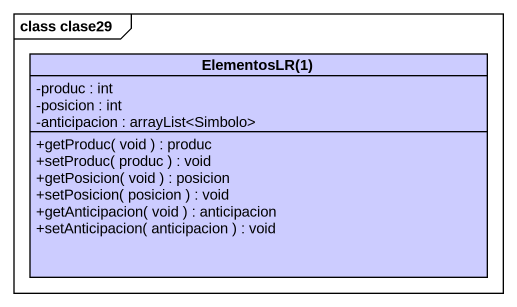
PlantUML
@startuml
mainframe class clase29
hide circle
hide empty members
skinparam classAttributeIconSize 0
class "ElementosLR(1)" as ElementosLR_1 #CCCCFF {
  -produc : int
  -posicion : int
  -anticipacion : arrayList<Simbolo>
  +getProduc( void ) : produc
  +setProduc( produc ) : void
  +getPosicion( void ) : posicion
  +setPosicion( posicion ) : void
  +getAnticipacion( void ) : anticipacion
  +setAnticipacion( anticipacion ) : void
}
@enduml
